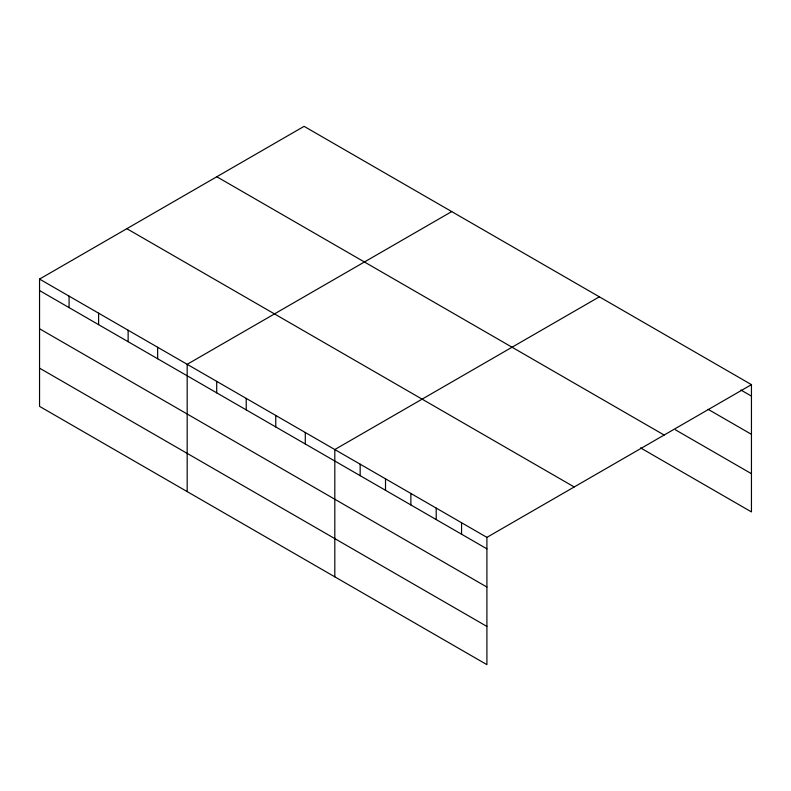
<?xml version="1.0" encoding="UTF-8"?>
<svg xmlns="http://www.w3.org/2000/svg" width="791" height="791" viewBox="0 0 791 791"><rect width="100%" height="100%" fill="white"/><g stroke="black" fill="none" stroke-linecap="round" stroke-linejoin="round"><path stroke-width="1.19" d="M39.55 279.085L486.91 537.366L486.91 664.648L39.55 406.366L39.55 279.085L304.09 126.352L751.45 384.634L751.45 511.915L640.542 447.884M451.72 211.583L187.18 364.315L187.18 491.597M599.351 296.823L334.811 449.545L334.811 576.827M486.91 537.366L751.45 384.634M740.89 390.022L751.45 396.123M708.143 409.333L751.45 434.338M675.395 429.8L751.45 473.7M216.793 176.749L664.153 435.04M126.847 228.678L574.207 486.959M39.55 290.564L486.91 548.845M39.55 328.779L486.91 587.06M39.55 368.151L486.91 626.432M461.558 522.732L461.558 534.212M436.207 508.089L436.207 519.578M410.865 493.455L410.865 504.945M385.514 478.822L385.514 490.301M360.162 464.188L360.162 475.668M305.286 432.499L305.286 443.988M275.762 415.453L275.762 426.942M246.228 398.407L246.228 409.896M216.704 381.361L216.704 392.85M157.656 347.269L157.656 358.758M128.132 330.223L128.132 341.712M98.598 313.177L98.598 324.656M69.074 296.131L69.074 307.61"/></g></svg>
